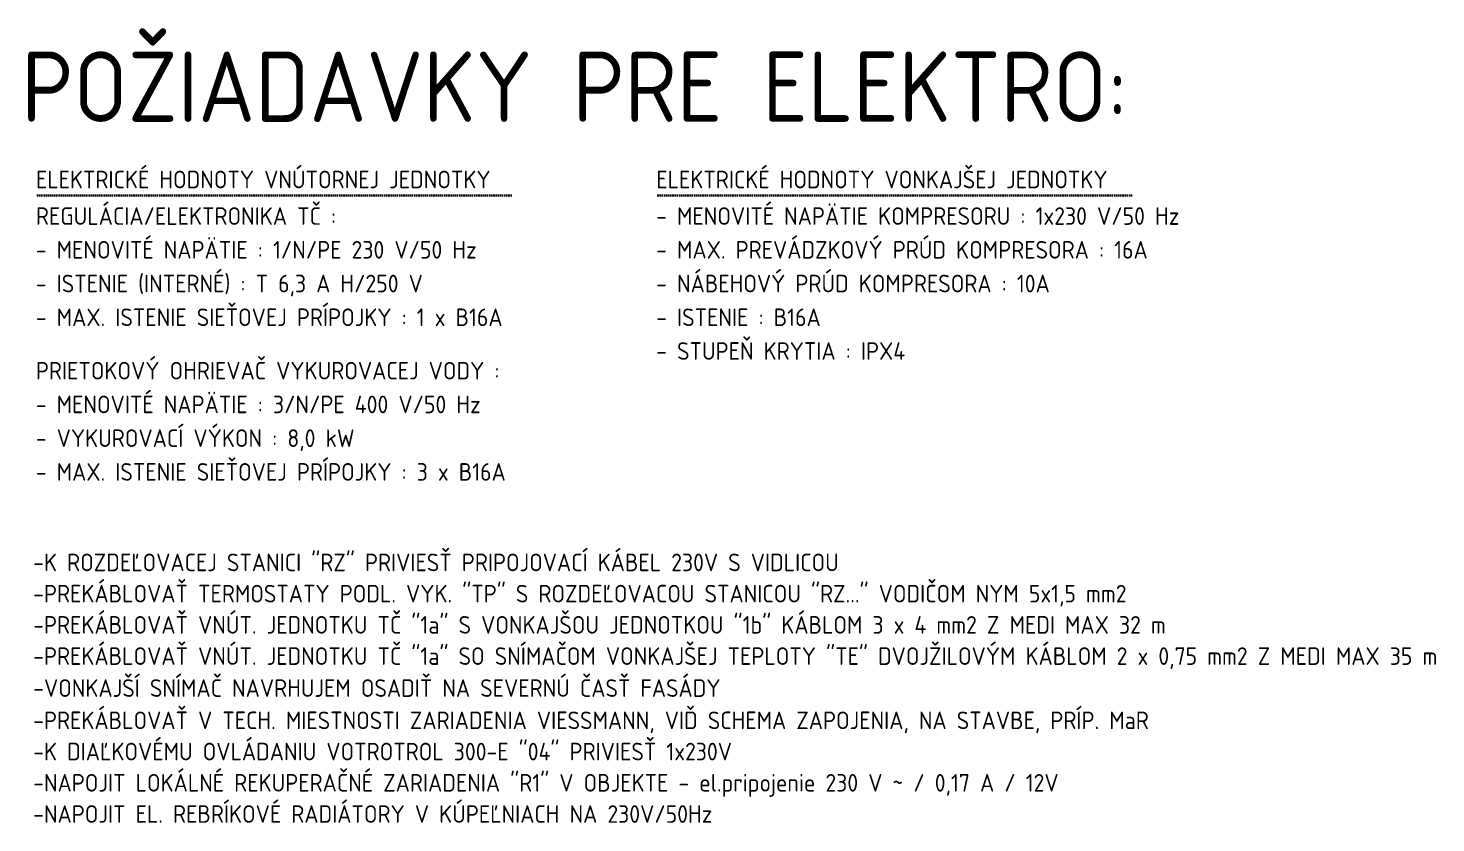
# Model space of a CAD drawing. Extents: x 43000 to 200282, y 3579 to 63943.
# Drawn here: x 113417 to 138447, y 49810 to 63943 of the extents above; entities that cross this region are included whole.
import ezdxf

# ---------------------------------------------------------------- set-up
doc = ezdxf.new("R2010")
doc.units = 0
doc.header["$MEASUREMENT"] = 0
doc.linetypes.add('DASHEDX2', pattern=[38.1, 25.4, -12.7])
doc.layers.add('UK_ELEKTRO', color=7, linetype='DASHEDX2', lineweight=15)
doc.styles.add('ISOCP', font='isocp.shx')

msp = doc.modelspace()

# ---------------------------------------------------------------- linework, layer by layer
at = {"layer": 'UK_ELEKTRO', "lineweight": 35}
for p, q in [((113572.5, 60968.7), (122028, 60968.7)), ((124603.1, 60968.7), (133058.5, 60968.7))]:
    msp.add_line(p, q, dxfattribs=at)

# ---------------------------------------------------------------- texts
at = {"layer": 'UK_ELEKTRO', "color": 1, "lineweight": 50, "style": 'ISOCP'}
msp.add_text('POŽIADAVKY PRE ELEKTRO:', height=1251.112, dxfattribs=at).set_placement((113296.3, 62276.3))
at = {"layer": 'UK_ELEKTRO', "lineweight": 35, "style": 'ISOCP'}
for s, p in [('ELEKTRICKÉ HODNOTY VNÚTORNEJ JEDNOTKY', (113554, 61095.1)), ('ELEKTRICKÉ HODNOTY VONKAJŠEJ JEDNOTKY', (124584.6, 61095.1))]:
    msp.add_text(s, height=312.778, dxfattribs=at).set_placement(p)
at = {"layer": 'UK_ELEKTRO', "style": 'ISOCP'}
for s, p in [('REGULÁCIA/ELEKTRONIKA TČ :', (113554, 60445.1)), ('- MENOVITÉ NAPÄTIE KOMPRESORU : 1x230 V/50 Hz', (124584.6, 60445.1)), ('- MENOVITÉ NAPÄTIE : 1/N/PE 230 V/50 Hz', (113554, 59845.1)), ('- MAX. PREVÁDZKOVÝ PRÚD KOMPRESORA : 16A', (124584.6, 59845.1)), ('- ISTENIE (INTERNÉ) : T 6,3 A H/250 V', (113554, 59245.1)), ('- NÁBEHOVÝ PRÚD KOMPRESORA : 10A', (124584.6, 59245.1)), ('- MAX. ISTENIE SIEŤOVEJ PRÍPOJKY : 1 x B16A', (113554, 58645.1)), ('- ISTENIE : B16A', (124584.6, 58645.1)), ('- STUPEŇ KRYTIA : IPX4', (124584.6, 58045.1)), ('PRIETOKOVÝ OHRIEVAČ VYKUROVACEJ VODY :', (113554, 57695.1)), ('- MENOVITÉ NAPÄTIE : 3/N/PE 400 V/50 Hz', (113554, 57095.1)), ('- VYKUROVACÍ VÝKON : 8,0 kW', (113554, 56495.1)), ('- MAX. ISTENIE SIEŤOVEJ PRÍPOJKY : 3 x B16A', (113554, 55895.1)), ('-K ROZDEĽOVACEJ STANICI "RZ" PRIVIESŤ PRIPOJOVACÍ KÁBEL 230V S VIDLICOU', (113507.1, 54285.3)), ('-PREKÁBLOVAŤ TERMOSTATY PODL. VYK. "TP" S ROZDEĽOVACOU STANICOU "RZ..." VODIČOM NYM 5x1,5 mm2', (113507.1, 53730.1)), ('-PREKÁBLOVAŤ VNÚT. JEDNOTKU TČ "1a" S VONKAJŠOU JEDNOTKOU "1b" KÁBLOM 3 x 4 mm2 Z MEDI MAX 32 m', (113507.1, 53174.8)), ('-PREKÁBLOVAŤ VNÚT. JEDNOTKU TČ "1a" SO SNÍMAČOM VONKAJŠEJ TEPLOTY "TE" DVOJŽILOVÝM KÁBLOM 2 x 0,75 mm2 Z MEDI MAX 35 m', (113507.1, 52619.5)), ('-VONKAJŠÍ SNÍMAČ NAVRHUJEM OSADIŤ NA SEVERNÚ ČASŤ FASÁDY', (113507.1, 52050.6)), ('-PREKÁBLOVAŤ V TECH. MIESTNOSTI ZARIADENIA VIESSMANN, VIĎ SCHEMA ZAPOJENIA, NA STAVBE, PRÍP. MaR', (113507.1, 51476.9)), ('-K DIAĽKOVÉMU OVLÁDANIU VOTROTROL 300-E "04" PRIVIESŤ 1x230V', (113507.1, 50921.6)), ('-NAPOJIT LOKÁLNÉ REKUPERAČNÉ ZARIADENIA "R1" V OBJEKTE - el.pripojenie 230 V ~ / 0,17 A / 12V', (113507.1, 50366.3)), ('-NAPOJIT EL. REBRÍKOVÉ RADIÁTORY V KÚPEĽNIACH NA 230V/50Hz', (113507.1, 49811))]:
    msp.add_text(s, height=312.778, dxfattribs=at).set_placement(p)

doc.saveas('drawing.dxf')
